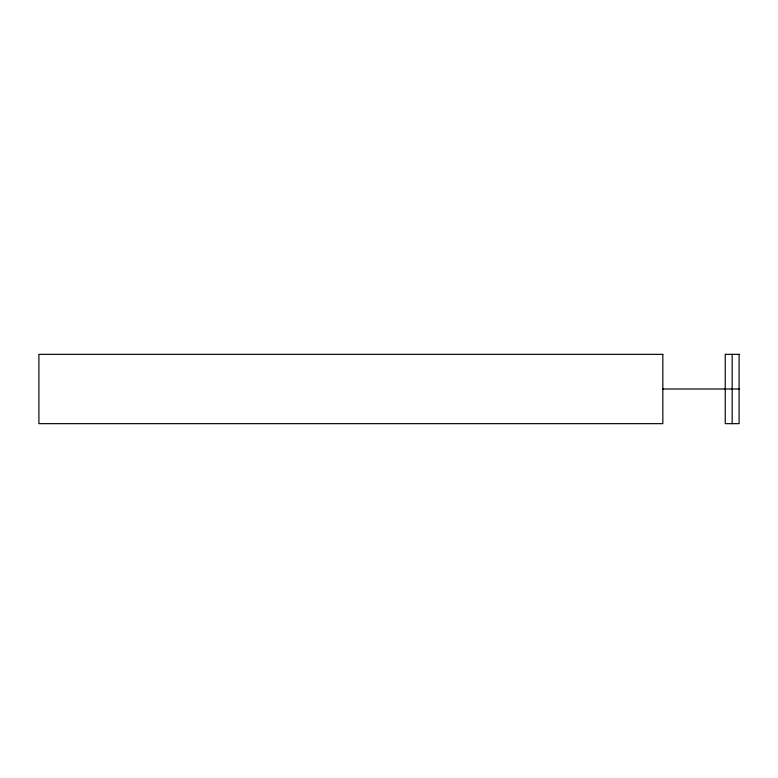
<?xml version="1.0" encoding="UTF-8"?>
<svg xmlns="http://www.w3.org/2000/svg" width="778" height="778" viewBox="0 0 778 778"><rect width="100%" height="100%" fill="white"/><g stroke="black" fill="none" stroke-linecap="round" stroke-linejoin="round"><path stroke-width="1.17" d="M662.837 389L739.1 389M732.166 354.34L732.166 423.66M662.837 354.34L38.9 354.34L38.9 423.66L662.837 423.66L662.837 354.34M739.1 354.34L725.232 354.34L725.232 423.66L739.1 423.66L739.1 354.34"/></g></svg>
